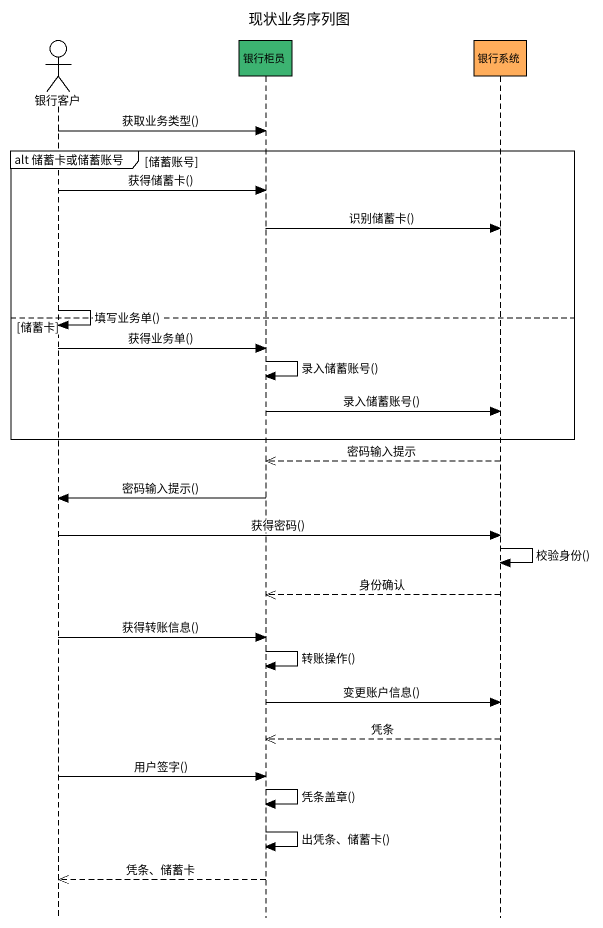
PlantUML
@startuml
title 现状业务序列图
hide footbox
actor 银行客户
participant 银行柜员 #3CB371
participant 银行系统 #FFAD5B

银行客户 -> 银行柜员 : 获取业务类型()
group alt 储蓄卡或储蓄账号 [储蓄账号]
  银行客户 -> 银行柜员 : 获得储蓄卡()
  银行柜员 -> 银行系统 : 识别储蓄卡()
  银行客户 -> 银行客户 : 填写业务单()
else 储蓄卡
  银行客户 -> 银行柜员 : 获得业务单()
  银行柜员 -> 银行柜员 : 录入储蓄账号()
  银行柜员 -> 银行系统 : 录入储蓄账号()
end
银行系统 -->> 银行柜员 : 密码输入提示
银行柜员 -> 银行客户 : 密码输入提示()
银行客户 -> 银行系统 : 获得密码()
银行系统 -> 银行系统 : 校验身份()
银行系统 -->> 银行柜员 : 身份确认
银行客户 -> 银行柜员 : 获得转账信息()
银行柜员 -> 银行柜员 : 转账操作()
银行柜员 -> 银行系统 : 变更账户信息()
银行系统 -->> 银行柜员 : 凭条
银行客户 -> 银行柜员 : 用户签字()
银行柜员 -> 银行柜员 : 凭条盖章()
银行柜员 -> 银行柜员 : 出凭条、储蓄卡()
银行柜员 -->> 银行客户 : 凭条、储蓄卡
@enduml
